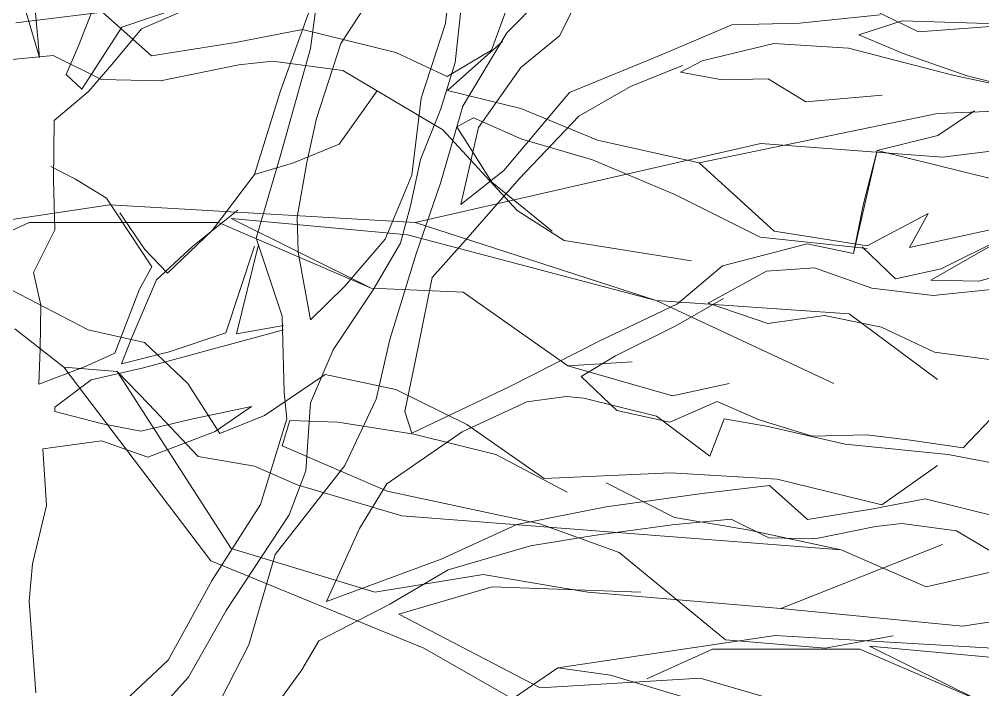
# Model space of a CAD drawing. Header units: millimetres. Extents: x -13512 to 8923, y -6533 to 5096.
# Drawn here: x -462.3 to -216.1, y -5938.6 to -5767.3 of the extents above; entities that cross this region are included whole.
import ezdxf

# ---------------------------------------------------------------- set-up
doc = ezdxf.new("R2010")
doc.units = ezdxf.units.MM
for name, color, linetype, lineweight in [('A-ELEWACJA CIENKA', 11, 'Continuous', 13), ('B-materiały', 9, 'Continuous', 0), ('Layer1', 7, 'Continuous', 0)]:
    doc.layers.add(name, color=color, linetype=linetype, lineweight=lineweight)

# ---------------------------------------------------------------- blocks, each defined once
blk = doc.blocks.new('A$C2EBD462E')
at = {"layer": 'B-materiały'}
for p, q in [((52.02, 666.65), (53.37, 679.53)), ((67.72, 664.25), (82.97, 679.71)), ((17.54, 660.2), (19.89, 678.13)), ((89.13, 679.31), (81.14, 663.47)), ((-51.67, 657.9), (-53.24, 675.74)), ((-36.45, 674.49), (-41.69, 660.95)), ((-2.39, 675.34), (-25.6, 665.26)), ((-55.94, 672.32), (-51.67, 657.9)), ((9.93, 649.38), (18.21, 672.7)), ((56.31, 673.46), (54.5, 656.65)), ((-30.64, 665.69), (-16.24, 670.52)), ((31.25, 670.6), (25.33, 661.51)), ((142.51, 666.68), (163.13, 668.87)), ((168.75, 667.34), (157.67, 663.71)), ((187.76, 666.69), (168.75, 667.34)), ((-40.86, 649.8), (-30.64, 665.69)), ((-25.6, 665.26), (-33.19, 656.13)), ((45.79, 647.5), (52.02, 666.65)), ((106.97, 658.53), (125.21, 666.24)), ((125.21, 666.24), (142.51, 666.68)), ((212.93, 665.65), (187.76, 666.69)), ((56.45, 645.53), (67.72, 664.25)), ((81.14, 663.47), (71.29, 655.4)), ((157.67, 663.71), (168.96, 658.96)), ((-41.69, 660.95), (-44.86, 653.61)), ((9.85, 632.63), (17.54, 660.2)), ((25.33, 661.51), (19.11, 642.36)), ((135.94, 661.49), (117.62, 657.12)), ((154.97, 660.29), (135.94, 661.49)), ((181.7, 653.45), (154.97, 660.29)), ((83.74, 649.01), (106.97, 658.53)), ((168.96, 658.96), (185.31, 653.23)), ((-33.19, 656.13), (-39.17, 649.28)), ((54.5, 656.65), (50.89, 644.83)), ((71.29, 655.4), (60.5, 640.04)), ((112.62, 655.87), (99.35, 650.51)), ((117.62, 657.12), (112.1, 654.19)), ((-44.86, 653.61), (-40.86, 649.8)), ((112.1, 654.19), (122.77, 652.22)), ((122.77, 652.22), (134.49, 652.51)), ((134.49, 652.51), (144.13, 646.61)), ((200.26, 649.38), (181.7, 653.45)), ((185.31, 653.23), (199.36, 649.67)), ((99.35, 650.51), (86.13, 642.92)), ((-39.17, 649.28), (-47.92, 641.8)), ((3.26, 628), (9.93, 649.38)), ((24.86, 635.8), (34.57, 649.45)), ((43.49, 627.89), (45.79, 647.5)), ((66.92, 629.03), (83.74, 649.01)), ((144.13, 646.61), (163.64, 648.3)), ((50.8, 625.83), (56.45, 645.53)), ((50.89, 644.83), (45.62, 631.85)), ((86.13, 642.92), (70.89, 626.9)), ((177.87, 637.96), (187.21, 644.33)), ((-47.92, 641.8), (-48.1, 626.71)), ((19.11, 642.36), (16.59, 631.12)), ((60.5, 640.04), (55.97, 620.38)), ((162.32, 634.21), (177.87, 637.96)), ((13.24, 631.04), (24.86, 635.8)), ((3.67, 611.81), (9.85, 632.63)), ((156.28, 607.81), (162.32, 634.21)), ((158.76, 620.16), (162.32, 634.21)), ((162.32, 634.21), (191.98, 626.88)), ((3.26, 628), (13.24, 631.04)), ((16.59, 631.12), (14.15, 617.1)), ((45.62, 631.85), (43.13, 620.06)), ((-42.52, 626.85), (-48.74, 630.05)), ((-7.55, 613.76), (3.26, 628)), ((36.64, 611.51), (43.49, 627.89)), ((55.97, 620.38), (66.92, 629.03)), ((-48.1, 626.71), (-47.78, 613.87)), ((-34.57, 622.02), (-42.52, 626.85)), ((44.55, 607.8), (50.8, 625.83)), ((70.89, 626.9), (57.85, 612.05)), ((-22.96, 604.43), (-34.57, 622.02)), ((-31.13, 618.2), (-24.75, 608.86)), ((-0.98, 618.95), (-12.48, 609.73)), ((43.13, 620.06), (40.57, 610.5)), ((156.28, 607.81), (158.76, 620.16)), ((14.15, 617.1), (14.38, 608.16)), ((-47.78, 613.87), (-53.25, 602.96)), ((-19.01, 602.86), (-7.55, 613.76)), ((10.31, 591.86), (3.67, 611.81)), ((26.32, 599.52), (36.64, 611.51)), ((40.57, 610.5), (33.61, 598.59)), ((57.85, 612.05), (48.61, 601.76)), ((196.49, 612.78), (176, 601.04)), ((178.72, 603.9), (196.38, 612.72)), ((-24.75, 608.86), (-19.01, 602.86)), ((-12.48, 609.73), (-21.76, 601.11)), ((-4.1, 587.59), (3.26, 609.76)), ((-1.35, 587.29), (4.16, 609.79)), ((14.38, 608.16), (17.6, 590.93)), ((122.84, 604.73), (144.49, 610.3)), ((144.49, 610.3), (156.28, 607.81)), ((158.47, 609.54), (167.05, 601.37)), ((37.84, 585.85), (44.55, 607.8)), ((-26.17, 598.77), (-22.96, 604.43)), ((111.35, 594.95), (122.84, 604.73)), ((134.05, 603.34), (119.17, 595.15)), ((146.31, 604.21), (134.05, 603.34)), ((160.97, 598.99), (146.31, 604.21)), ((167.05, 601.37), (178.72, 603.9)), ((188.3, 600.79), (203.83, 605.09)), ((-53.25, 602.96), (-51.37, 594.63)), ((-21.76, 601.11), (-28.1, 586.43)), ((48.61, 601.76), (45.14, 584.35)), ((176, 601.04), (188.3, 600.79)), ((-32.46, 582.41), (-26.17, 598.77)), ((17.6, 590.93), (26.32, 599.52)), ((33.61, 598.59), (23.38, 583.25)), ((176.66, 597.14), (160.97, 598.99)), ((197.83, 599.35), (176.66, 597.14)), ((123.05, 596.36), (110.93, 589.35)), ((-51.37, 594.63), (-51.51, 583.5)), ((91.48, 585.51), (111.35, 594.95)), ((119.17, 595.15), (134.38, 589.94)), ((10.8, 572.32), (10.31, 591.86)), ((134.38, 589.94), (148.85, 591.98)), ((148.85, 591.98), (163.45, 588.99)), ((10.68, 588.37), (-25.11, 578.68)), ((10.68, 589.46), (-1.35, 587.29)), ((110.93, 589.35), (95.48, 581.7)), ((163.45, 588.99), (177.02, 582.63)), ((-28.1, 586.43), (-30.72, 579.66)), ((-18.51, 582.76), (-4.1, 587.59)), ((34.31, 570.67), (37.84, 585.85)), ((-51.51, 583.5), (-51.87, 574.48)), ((45.14, 584.35), (41.65, 567.51)), ((68.31, 573.76), (91.48, 585.51)), ((-40.2, 578.86), (-32.46, 582.41)), ((-30.72, 579.66), (-18.51, 582.76)), ((23.38, 583.25), (17.57, 569.7)), ((95.48, 581.7), (86.68, 576.46)), ((177.02, 582.63), (201.68, 579.34)), ((-51.87, 574.48), (-40.2, 578.86)), ((-25.11, 578.68), (-38.44, 575.56)), ((86.68, 576.46), (95.83, 567.75)), ((-38.44, 575.56), (-47.76, 568.62)), ((43.46, 561.97), (68.31, 573.76)), ((11.53, 565.64), (10.8, 572.32)), ((82.89, 571.33), (72.87, 569.96)), ((87.37, 570.89), (82.89, 571.33)), ((-47.76, 568.62), (-47.73, 567.5)), ((-12.49, 565.59), (2.51, 568.76)), ((2.51, 568.76), (-6.82, 562.38)), ((17.57, 569.7), (16.33, 552.35)), ((26.35, 553.72), (34.31, 570.67)), ((72.87, 569.96), (56.31, 562.29)), ((105.92, 566.32), (87.37, 570.89)), ((109.32, 564.73), (121.47, 570.06)), ((121.47, 570.06), (132.21, 565.31)), ((-47.73, 567.5), (-35.92, 564.45)), ((41.65, 567.51), (43.46, 561.97)), ((95.83, 567.75), (109.32, 564.73)), ((119.59, 556.05), (105.92, 566.32)), ((184.34, 558.23), (193.05, 567.39)), ((-35.92, 564.45), (-25.82, 562.46)), ((-25.82, 562.46), (-12.49, 565.59)), ((4.82, 543.68), (11.53, 565.64)), ((123.26, 565.64), (119.59, 556.05)), ((134.48, 563.69), (123.26, 565.64)), ((132.21, 565.31), (145.72, 561.18)), ((154.15, 559.15), (134.48, 563.69)), ((-6.82, 562.38), (-23.98, 555.81)), ((56.31, 562.29), (37.09, 548.96)), ((145.72, 561.18), (159.67, 561.52)), ((159.67, 561.52), (170.88, 560.13)), ((-35.81, 559.98), (-50.84, 557.93)), ((-23.98, 555.81), (-35.81, 559.98)), ((180.47, 556.46), (154.15, 559.15)), ((170.88, 560.13), (184.34, 558.23)), ((-50.84, 557.93), (-49.92, 543.43)), ((193.38, 553.99), (180.47, 556.46)), ((8.49, 530.92), (26.35, 553.72)), ((16.33, 552.35), (12.15, 541.07)), ((37.09, 548.96), (30.11, 537.61)), ((93.1, 543.1), (117.59, 546.5)), ((117.59, 546.5), (134.86, 548.61)), ((134.86, 548.61), (144.57, 539.92)), ((161.27, 542.57), (174.61, 545.14)), ((174.61, 545.14), (193.16, 540.58)), ((-49.92, 543.43), (-53.46, 528.57)), ((-7.55, 524.38), (4.82, 543.68)), ((70.31, 538.62), (93.1, 543.1)), ((144.57, 539.92), (161.27, 542.57)), ((12.15, 541.07), (-4, 516.64)), ((125.02, 539.99), (109.97, 538.49)), ((134.64, 535.2), (125.02, 539.99)), ((30.11, 537.61), (21.64, 518.96)), ((50.98, 529.75), (70.31, 538.62)), ((109.97, 538.49), (89.93, 535.76)), ((161.94, 538.12), (146.37, 534.94)), ((168.62, 538.84), (161.94, 538.12)), ((182.63, 536.96), (168.62, 538.84)), ((202.48, 525.17), (182.63, 536.96)), ((89.93, 535.76), (73.8, 533.12)), ((146.37, 534.94), (134.64, 535.2)), ((73.8, 533.12), (52.72, 527)), ((1.8, 507.85), (8.49, 530.92)), ((21.64, 518.96), (50.98, 529.75)), ((-53.46, 528.57), (-54.34, 519.05)), ((52.72, 527), (37.86, 518.25)), ((-18.77, 503.98), (-7.55, 524.38)), ((-54.34, 519.05), (-52.64, 495.63)), ((37.86, 518.25), (19.66, 508.86)), ((-4, 516.64), (-13.63, 499.64)), ((80.72, 502.01), (136.31, 510.28)), ((136.31, 510.28), (196.99, 506.75)), ((-7.25, 490.31), (1.8, 507.85)), ((19.66, 508.86), (15.37, 501.49)), ((195.49, 504.31), (160.38, 507.56)), ((160.38, 507.56), (188.22, 493.74)), ((120.26, 506.75), (103.46, 499.16)), ((157.87, 506.75), (120.26, 506.75)), ((188.22, 493.74), (157.87, 506.75)), ((-33.51, 490.21), (-18.77, 503.98)), ((15.37, 501.49), (8.35, 491.81)), ((68.09, 493.31), (80.72, 502.01)), ((80.72, 502.01), (94.17, 500.11)), ((94.17, 500.11), (116.69, 493.41)), ((-13.63, 499.64), (-22.33, 489.93))]:
    blk.add_line(p, q, dxfattribs=at)

msp = doc.modelspace()

# ---------------------------------------------------------------- linework, layer by layer
at = {"layer": 'Layer1'}
for p, q in [((-259.56, -5757.33), (-232.56, -5770.48)), ((-259.56, -5757.33), (-232.56, -5770.48)), ((-259.56, -5757.33), (-232.56, -5770.48)), ((-259.56, -5757.33), (-232.56, -5770.48)), ((-259.56, -5757.33), (-232.56, -5770.48)), ((-259.56, -5757.33), (-232.56, -5770.48)), ((-259.56, -5757.33), (-232.56, -5770.48)), ((-259.56, -5757.33), (-232.56, -5770.48)), ((-341.68, -5775.18), (-337.64, -5764.31)), ((-341.68, -5775.18), (-337.64, -5764.31)), ((-341.68, -5775.18), (-337.64, -5764.31)), ((-341.68, -5775.18), (-337.64, -5764.31)), ((-341.68, -5775.18), (-337.64, -5764.31)), ((-341.68, -5775.18), (-337.64, -5764.31)), ((-341.68, -5775.18), (-337.64, -5764.31)), ((-341.68, -5775.18), (-337.64, -5764.31)), ((-463.18, -5768.18), (-440.99, -5765.47)), ((-463.18, -5768.18), (-440.99, -5765.47)), ((-463.18, -5768.18), (-440.99, -5765.47)), ((-463.18, -5768.18), (-440.99, -5765.47)), ((-463.18, -5768.18), (-440.99, -5765.47)), ((-463.18, -5768.18), (-440.99, -5765.47)), ((-463.18, -5768.18), (-440.99, -5765.47)), ((-463.18, -5768.18), (-440.99, -5765.47)), ((-440.99, -5765.47), (-428.51, -5776.64)), ((-440.99, -5765.47), (-428.51, -5776.64)), ((-440.99, -5765.47), (-428.51, -5776.64)), ((-440.99, -5765.47), (-428.51, -5776.64)), ((-440.99, -5765.47), (-428.51, -5776.64)), ((-440.99, -5765.47), (-428.51, -5776.64)), ((-440.99, -5765.47), (-428.51, -5776.64)), ((-440.99, -5765.47), (-428.51, -5776.64)), ((-232.56, -5770.48), (-192.92, -5767.69)), ((-232.56, -5770.48), (-192.92, -5767.69)), ((-232.56, -5770.48), (-192.92, -5767.69)), ((-232.56, -5770.48), (-192.92, -5767.69)), ((-232.56, -5770.48), (-192.92, -5767.69)), ((-232.56, -5770.48), (-192.92, -5767.69)), ((-232.56, -5770.48), (-192.92, -5767.69)), ((-232.56, -5770.48), (-192.92, -5767.69)), ((-407.06, -5773.23), (-389.91, -5769.93)), ((-407.06, -5773.23), (-389.91, -5769.93)), ((-407.06, -5773.23), (-389.91, -5769.93)), ((-407.06, -5773.23), (-389.91, -5769.93)), ((-407.06, -5773.23), (-389.91, -5769.93)), ((-407.06, -5773.23), (-389.91, -5769.93)), ((-407.06, -5773.23), (-389.91, -5769.93)), ((-407.06, -5773.23), (-389.91, -5769.93)), ((-389.91, -5769.93), (-366.07, -5775.8)), ((-389.91, -5769.93), (-366.07, -5775.8)), ((-389.91, -5769.93), (-366.07, -5775.8)), ((-389.91, -5769.93), (-366.07, -5775.8)), ((-389.91, -5769.93), (-366.07, -5775.8)), ((-389.91, -5769.93), (-366.07, -5775.8)), ((-389.91, -5769.93), (-366.07, -5775.8)), ((-389.91, -5769.93), (-366.07, -5775.8)), ((-428.51, -5776.64), (-407.06, -5773.23)), ((-428.51, -5776.64), (-407.06, -5773.23)), ((-428.51, -5776.64), (-407.06, -5773.23)), ((-428.51, -5776.64), (-407.06, -5773.23)), ((-428.51, -5776.64), (-407.06, -5773.23)), ((-428.51, -5776.64), (-407.06, -5773.23)), ((-428.51, -5776.64), (-407.06, -5773.23)), ((-428.51, -5776.64), (-407.06, -5773.23)), ((-338.86, -5772.96), (-352.9, -5785.52)), ((-338.86, -5772.96), (-352.9, -5785.52)), ((-338.86, -5772.96), (-352.9, -5785.52)), ((-338.86, -5772.96), (-352.9, -5785.52)), ((-338.86, -5772.96), (-352.9, -5785.52)), ((-338.86, -5772.96), (-352.9, -5785.52)), ((-338.86, -5772.96), (-352.9, -5785.52)), ((-338.86, -5772.96), (-352.9, -5785.52)), ((-453.64, -5776.55), (-472.98, -5778.47)), ((-453.64, -5776.55), (-472.98, -5778.47)), ((-453.64, -5776.55), (-472.98, -5778.47)), ((-453.64, -5776.55), (-472.98, -5778.47)), ((-453.64, -5776.55), (-472.98, -5778.47)), ((-453.64, -5776.55), (-472.98, -5778.47)), ((-453.64, -5776.55), (-472.98, -5778.47)), ((-453.64, -5776.55), (-472.98, -5778.47)), ((-441.28, -5782.7), (-453.64, -5776.55)), ((-441.28, -5782.7), (-453.64, -5776.55)), ((-441.28, -5782.7), (-453.64, -5776.55)), ((-441.28, -5782.7), (-453.64, -5776.55)), ((-441.28, -5782.7), (-453.64, -5776.55)), ((-441.28, -5782.7), (-453.64, -5776.55)), ((-441.28, -5782.7), (-453.64, -5776.55)), ((-441.28, -5782.7), (-453.64, -5776.55)), ((-366.07, -5775.8), (-352.99, -5781.93)), ((-366.07, -5775.8), (-352.99, -5781.93)), ((-366.07, -5775.8), (-352.99, -5781.93)), ((-366.07, -5775.8), (-352.99, -5781.93)), ((-366.07, -5775.8), (-352.99, -5781.93)), ((-366.07, -5775.8), (-352.99, -5781.93)), ((-366.07, -5775.8), (-352.99, -5781.93)), ((-366.07, -5775.8), (-352.99, -5781.93)), ((-352.99, -5781.93), (-341.68, -5775.18)), ((-352.99, -5781.93), (-341.68, -5775.18)), ((-352.99, -5781.93), (-341.68, -5775.18)), ((-352.99, -5781.93), (-341.68, -5775.18)), ((-352.99, -5781.93), (-341.68, -5775.18)), ((-352.99, -5781.93), (-341.68, -5775.18)), ((-352.99, -5781.93), (-341.68, -5775.18)), ((-352.99, -5781.93), (-341.68, -5775.18)), ((-406.2, -5778.95), (-426.2, -5783.04)), ((-406.2, -5778.95), (-426.2, -5783.04)), ((-406.2, -5778.95), (-426.2, -5783.04)), ((-406.2, -5778.95), (-426.2, -5783.04)), ((-406.2, -5778.95), (-426.2, -5783.04)), ((-406.2, -5778.95), (-426.2, -5783.04)), ((-406.2, -5778.95), (-426.2, -5783.04)), ((-406.2, -5778.95), (-426.2, -5783.04)), ((-397.6, -5778.02), (-406.2, -5778.95)), ((-397.6, -5778.02), (-406.2, -5778.95)), ((-397.6, -5778.02), (-406.2, -5778.95)), ((-397.6, -5778.02), (-406.2, -5778.95)), ((-397.6, -5778.02), (-406.2, -5778.95)), ((-397.6, -5778.02), (-406.2, -5778.95)), ((-397.6, -5778.02), (-406.2, -5778.95)), ((-397.6, -5778.02), (-406.2, -5778.95)), ((-379.6, -5780.44), (-397.6, -5778.02)), ((-379.6, -5780.44), (-397.6, -5778.02)), ((-379.6, -5780.44), (-397.6, -5778.02)), ((-379.6, -5780.44), (-397.6, -5778.02)), ((-379.6, -5780.44), (-397.6, -5778.02)), ((-379.6, -5780.44), (-397.6, -5778.02)), ((-379.6, -5780.44), (-397.6, -5778.02)), ((-379.6, -5780.44), (-397.6, -5778.02)), ((-354.09, -5795.6), (-379.6, -5780.44)), ((-354.09, -5795.6), (-379.6, -5780.44)), ((-354.09, -5795.6), (-379.6, -5780.44)), ((-354.09, -5795.6), (-379.6, -5780.44)), ((-354.09, -5795.6), (-379.6, -5780.44)), ((-354.09, -5795.6), (-379.6, -5780.44)), ((-354.09, -5795.6), (-379.6, -5780.44)), ((-354.09, -5795.6), (-379.6, -5780.44)), ((-426.2, -5783.04), (-441.28, -5782.7)), ((-426.2, -5783.04), (-441.28, -5782.7)), ((-426.2, -5783.04), (-441.28, -5782.7)), ((-426.2, -5783.04), (-441.28, -5782.7)), ((-426.2, -5783.04), (-441.28, -5782.7)), ((-426.2, -5783.04), (-441.28, -5782.7)), ((-426.2, -5783.04), (-441.28, -5782.7)), ((-426.2, -5783.04), (-441.28, -5782.7)), ((-352.9, -5785.52), (-334.12, -5790.07)), ((-352.9, -5785.52), (-334.12, -5790.07)), ((-352.9, -5785.52), (-334.12, -5790.07)), ((-352.9, -5785.52), (-334.12, -5790.07)), ((-352.9, -5785.52), (-334.12, -5790.07)), ((-352.9, -5785.52), (-334.12, -5790.07)), ((-352.9, -5785.52), (-334.12, -5790.07)), ((-352.9, -5785.52), (-334.12, -5790.07)), ((-334.12, -5790.07), (-314.54, -5798.2)), ((-334.12, -5790.07), (-314.54, -5798.2)), ((-334.12, -5790.07), (-314.54, -5798.2)), ((-334.12, -5790.07), (-314.54, -5798.2)), ((-334.12, -5790.07), (-314.54, -5798.2)), ((-334.12, -5790.07), (-314.54, -5798.2)), ((-334.12, -5790.07), (-314.54, -5798.2)), ((-334.12, -5790.07), (-314.54, -5798.2)), ((-288.55, -5804.01), (-227.73, -5791.39)), ((-288.55, -5804.01), (-227.73, -5791.39)), ((-288.55, -5804.01), (-227.73, -5791.39)), ((-288.55, -5804.01), (-227.73, -5791.39)), ((-288.55, -5804.01), (-227.73, -5791.39)), ((-288.55, -5804.01), (-227.73, -5791.39)), ((-288.55, -5804.01), (-227.73, -5791.39)), ((-288.55, -5804.01), (-227.73, -5791.39)), ((-227.73, -5791.39), (-201.95, -5790.34)), ((-227.73, -5791.39), (-201.95, -5790.34)), ((-227.73, -5791.39), (-201.95, -5790.34)), ((-227.73, -5791.39), (-201.95, -5790.34)), ((-227.73, -5791.39), (-201.95, -5790.34)), ((-227.73, -5791.39), (-201.95, -5790.34)), ((-227.73, -5791.39), (-201.95, -5790.34)), ((-227.73, -5791.39), (-201.95, -5790.34)), ((-346.27, -5792.53), (-350.52, -5794.79)), ((-346.27, -5792.53), (-350.52, -5794.79)), ((-346.27, -5792.53), (-350.52, -5794.79)), ((-346.27, -5792.53), (-350.52, -5794.79)), ((-346.27, -5792.53), (-350.52, -5794.79)), ((-346.27, -5792.53), (-350.52, -5794.79)), ((-346.27, -5792.53), (-350.52, -5794.79)), ((-346.27, -5792.53), (-350.52, -5794.79)), ((-333.93, -5797.96), (-346.27, -5792.53)), ((-333.93, -5797.96), (-346.27, -5792.53)), ((-333.93, -5797.96), (-346.27, -5792.53)), ((-333.93, -5797.96), (-346.27, -5792.53)), ((-333.93, -5797.96), (-346.27, -5792.53)), ((-333.93, -5797.96), (-346.27, -5792.53)), ((-333.93, -5797.96), (-346.27, -5792.53)), ((-333.93, -5797.96), (-346.27, -5792.53)), ((-335.04, -5816.13), (-354.09, -5795.6)), ((-335.04, -5816.13), (-354.09, -5795.6)), ((-335.04, -5816.13), (-354.09, -5795.6)), ((-335.04, -5816.13), (-354.09, -5795.6)), ((-335.04, -5816.13), (-354.09, -5795.6)), ((-335.04, -5816.13), (-354.09, -5795.6)), ((-335.04, -5816.13), (-354.09, -5795.6)), ((-335.04, -5816.13), (-354.09, -5795.6)), ((-350.52, -5794.79), (-341.55, -5808.92)), ((-350.52, -5794.79), (-341.55, -5808.92)), ((-350.52, -5794.79), (-341.55, -5808.92)), ((-350.52, -5794.79), (-341.55, -5808.92)), ((-350.52, -5794.79), (-341.55, -5808.92)), ((-350.52, -5794.79), (-341.55, -5808.92)), ((-350.52, -5794.79), (-341.55, -5808.92)), ((-350.52, -5794.79), (-341.55, -5808.92)), ((-361.14, -5819.26), (-272.84, -5799.05)), ((-361.14, -5819.26), (-272.84, -5799.05)), ((-361.14, -5819.26), (-272.84, -5799.05)), ((-361.14, -5819.26), (-272.84, -5799.05)), ((-361.14, -5819.26), (-272.84, -5799.05)), ((-361.14, -5819.26), (-272.84, -5799.05)), ((-361.14, -5819.26), (-272.84, -5799.05)), ((-361.14, -5819.26), (-272.84, -5799.05)), ((-315.85, -5803.25), (-333.93, -5797.96)), ((-315.85, -5803.25), (-333.93, -5797.96)), ((-315.85, -5803.25), (-333.93, -5797.96)), ((-315.85, -5803.25), (-333.93, -5797.96)), ((-315.85, -5803.25), (-333.93, -5797.96)), ((-315.85, -5803.25), (-333.93, -5797.96)), ((-315.85, -5803.25), (-333.93, -5797.96)), ((-315.85, -5803.25), (-333.93, -5797.96)), ((-314.54, -5798.2), (-288.55, -5804.01)), ((-314.54, -5798.2), (-288.55, -5804.01)), ((-314.54, -5798.2), (-288.55, -5804.01)), ((-314.54, -5798.2), (-288.55, -5804.01)), ((-314.54, -5798.2), (-288.55, -5804.01)), ((-314.54, -5798.2), (-288.55, -5804.01)), ((-314.54, -5798.2), (-288.55, -5804.01)), ((-314.54, -5798.2), (-288.55, -5804.01)), ((-272.84, -5799.05), (-226.44, -5802.54)), ((-272.84, -5799.05), (-226.44, -5802.54)), ((-272.84, -5799.05), (-226.44, -5802.54)), ((-272.84, -5799.05), (-226.44, -5802.54)), ((-272.84, -5799.05), (-226.44, -5802.54)), ((-272.84, -5799.05), (-226.44, -5802.54)), ((-272.84, -5799.05), (-226.44, -5802.54)), ((-272.84, -5799.05), (-226.44, -5802.54)), ((-226.44, -5802.54), (-182.29, -5796.96)), ((-226.44, -5802.54), (-182.29, -5796.96)), ((-226.44, -5802.54), (-182.29, -5796.96)), ((-226.44, -5802.54), (-182.29, -5796.96)), ((-226.44, -5802.54), (-182.29, -5796.96)), ((-226.44, -5802.54), (-182.29, -5796.96)), ((-226.44, -5802.54), (-182.29, -5796.96)), ((-226.44, -5802.54), (-182.29, -5796.96)), ((-294.81, -5812.06), (-315.85, -5803.25)), ((-294.81, -5812.06), (-315.85, -5803.25)), ((-294.81, -5812.06), (-315.85, -5803.25)), ((-294.81, -5812.06), (-315.85, -5803.25)), ((-294.81, -5812.06), (-315.85, -5803.25)), ((-294.81, -5812.06), (-315.85, -5803.25)), ((-294.81, -5812.06), (-315.85, -5803.25)), ((-294.81, -5812.06), (-315.85, -5803.25)), ((-288.55, -5804.01), (-269.44, -5821.48)), ((-288.55, -5804.01), (-269.44, -5821.48)), ((-288.55, -5804.01), (-269.44, -5821.48)), ((-288.55, -5804.01), (-269.44, -5821.48)), ((-288.55, -5804.01), (-269.44, -5821.48)), ((-288.55, -5804.01), (-269.44, -5821.48)), ((-288.55, -5804.01), (-269.44, -5821.48)), ((-288.55, -5804.01), (-269.44, -5821.48)), ((-341.55, -5808.92), (-326.16, -5821.46)), ((-341.55, -5808.92), (-326.16, -5821.46)), ((-341.55, -5808.92), (-326.16, -5821.46)), ((-341.55, -5808.92), (-326.16, -5821.46)), ((-341.55, -5808.92), (-326.16, -5821.46)), ((-341.55, -5808.92), (-326.16, -5821.46)), ((-341.55, -5808.92), (-326.16, -5821.46)), ((-341.55, -5808.92), (-326.16, -5821.46)), ((-272.99, -5823), (-294.81, -5812.06)), ((-272.99, -5823), (-294.81, -5812.06)), ((-272.99, -5823), (-294.81, -5812.06)), ((-272.99, -5823), (-294.81, -5812.06)), ((-272.99, -5823), (-294.81, -5812.06)), ((-272.99, -5823), (-294.81, -5812.06)), ((-272.99, -5823), (-294.81, -5812.06)), ((-272.99, -5823), (-294.81, -5812.06)), ((-510.57, -5825.36), (-439.13, -5814.73)), ((-510.57, -5825.36), (-439.13, -5814.73)), ((-510.57, -5825.36), (-439.13, -5814.73)), ((-510.57, -5825.36), (-439.13, -5814.73)), ((-510.57, -5825.36), (-439.13, -5814.73)), ((-510.57, -5825.36), (-439.13, -5814.73)), ((-510.57, -5825.36), (-439.13, -5814.73)), ((-510.57, -5825.36), (-439.13, -5814.73)), ((-439.13, -5814.73), (-361.14, -5819.26)), ((-439.13, -5814.73), (-361.14, -5819.26)), ((-439.13, -5814.73), (-361.14, -5819.26)), ((-439.13, -5814.73), (-361.14, -5819.26)), ((-439.13, -5814.73), (-361.14, -5819.26)), ((-439.13, -5814.73), (-361.14, -5819.26)), ((-439.13, -5814.73), (-361.14, -5819.26)), ((-439.13, -5814.73), (-361.14, -5819.26)), ((-323.11, -5823.8), (-335.04, -5816.13)), ((-323.11, -5823.8), (-335.04, -5816.13)), ((-323.11, -5823.8), (-335.04, -5816.13)), ((-323.11, -5823.8), (-335.04, -5816.13)), ((-323.11, -5823.8), (-335.04, -5816.13)), ((-323.11, -5823.8), (-335.04, -5816.13)), ((-323.11, -5823.8), (-335.04, -5816.13)), ((-323.11, -5823.8), (-335.04, -5816.13)), ((-408.19, -5818.22), (-372.42, -5835.99)), ((-363.08, -5822.4), (-408.19, -5818.22)), ((-408.19, -5818.22), (-372.42, -5835.99)), ((-363.08, -5822.4), (-408.19, -5818.22)), ((-408.19, -5818.22), (-372.42, -5835.99)), ((-363.08, -5822.4), (-408.19, -5818.22)), ((-408.19, -5818.22), (-372.42, -5835.99)), ((-363.08, -5822.4), (-408.19, -5818.22)), ((-408.19, -5818.22), (-372.42, -5835.99)), ((-363.08, -5822.4), (-408.19, -5818.22)), ((-408.19, -5818.22), (-372.42, -5835.99)), ((-363.08, -5822.4), (-408.19, -5818.22)), ((-408.19, -5818.22), (-372.42, -5835.99)), ((-363.08, -5822.4), (-408.19, -5818.22)), ((-408.19, -5818.22), (-372.42, -5835.99)), ((-363.08, -5822.4), (-408.19, -5818.22)), ((-245.66, -5825.19), (-230.07, -5816.9)), ((-245.66, -5825.19), (-230.07, -5816.9)), ((-245.66, -5825.19), (-230.07, -5816.9)), ((-245.66, -5825.19), (-230.07, -5816.9)), ((-245.66, -5825.19), (-230.07, -5816.9)), ((-245.66, -5825.19), (-230.07, -5816.9)), ((-245.66, -5825.19), (-230.07, -5816.9)), ((-245.66, -5825.19), (-230.07, -5816.9)), ((-230.07, -5816.9), (-234.88, -5825.64)), ((-230.07, -5816.9), (-234.88, -5825.64)), ((-230.07, -5816.9), (-234.88, -5825.64)), ((-230.07, -5816.9), (-234.88, -5825.64)), ((-230.07, -5816.9), (-234.88, -5825.64)), ((-230.07, -5816.9), (-234.88, -5825.64)), ((-230.07, -5816.9), (-234.88, -5825.64)), ((-230.07, -5816.9), (-234.88, -5825.64)), ((-459.75, -5819.26), (-481.35, -5829.02)), ((-459.75, -5819.26), (-481.35, -5829.02)), ((-459.75, -5819.26), (-481.35, -5829.02)), ((-459.75, -5819.26), (-481.35, -5829.02)), ((-459.75, -5819.26), (-481.35, -5829.02)), ((-459.75, -5819.26), (-481.35, -5829.02)), ((-459.75, -5819.26), (-481.35, -5829.02)), ((-459.75, -5819.26), (-481.35, -5829.02)), ((-411.42, -5819.26), (-459.75, -5819.26)), ((-411.42, -5819.26), (-459.75, -5819.26)), ((-411.42, -5819.26), (-459.75, -5819.26)), ((-411.42, -5819.26), (-459.75, -5819.26)), ((-411.42, -5819.26), (-459.75, -5819.26)), ((-411.42, -5819.26), (-459.75, -5819.26)), ((-411.42, -5819.26), (-459.75, -5819.26)), ((-411.42, -5819.26), (-459.75, -5819.26)), ((-372.42, -5835.99), (-411.42, -5819.26)), ((-372.42, -5835.99), (-411.42, -5819.26)), ((-372.42, -5835.99), (-411.42, -5819.26)), ((-372.42, -5835.99), (-411.42, -5819.26)), ((-372.42, -5835.99), (-411.42, -5819.26)), ((-372.42, -5835.99), (-411.42, -5819.26)), ((-372.42, -5835.99), (-411.42, -5819.26)), ((-372.42, -5835.99), (-411.42, -5819.26)), ((-361.14, -5819.26), (-299.59, -5839.13)), ((-361.14, -5819.26), (-299.59, -5839.13)), ((-361.14, -5819.26), (-299.59, -5839.13)), ((-361.14, -5819.26), (-299.59, -5839.13)), ((-361.14, -5819.26), (-299.59, -5839.13)), ((-361.14, -5819.26), (-299.59, -5839.13)), ((-361.14, -5819.26), (-299.59, -5839.13)), ((-361.14, -5819.26), (-299.59, -5839.13)), ((-234.88, -5825.64), (-212.74, -5820.77)), ((-234.88, -5825.64), (-212.74, -5820.77)), ((-234.88, -5825.64), (-212.74, -5820.77)), ((-234.88, -5825.64), (-212.74, -5820.77)), ((-234.88, -5825.64), (-212.74, -5820.77)), ((-234.88, -5825.64), (-212.74, -5820.77)), ((-234.88, -5825.64), (-212.74, -5820.77)), ((-234.88, -5825.64), (-212.74, -5820.77)), ((-299.59, -5839.13), (-363.08, -5822.4)), ((-299.59, -5839.13), (-363.08, -5822.4)), ((-299.59, -5839.13), (-363.08, -5822.4)), ((-299.59, -5839.13), (-363.08, -5822.4)), ((-299.59, -5839.13), (-363.08, -5822.4)), ((-299.59, -5839.13), (-363.08, -5822.4)), ((-299.59, -5839.13), (-363.08, -5822.4)), ((-299.59, -5839.13), (-363.08, -5822.4)), ((-290.56, -5829.02), (-323.11, -5823.8)), ((-290.56, -5829.02), (-323.11, -5823.8)), ((-290.56, -5829.02), (-323.11, -5823.8)), ((-290.56, -5829.02), (-323.11, -5823.8)), ((-290.56, -5829.02), (-323.11, -5823.8)), ((-290.56, -5829.02), (-323.11, -5823.8)), ((-290.56, -5829.02), (-323.11, -5823.8)), ((-290.56, -5829.02), (-323.11, -5823.8)), ((-245.64, -5825.91), (-272.99, -5823)), ((-245.64, -5825.91), (-272.99, -5823)), ((-245.64, -5825.91), (-272.99, -5823)), ((-245.64, -5825.91), (-272.99, -5823)), ((-245.64, -5825.91), (-272.99, -5823)), ((-245.64, -5825.91), (-272.99, -5823)), ((-245.64, -5825.91), (-272.99, -5823)), ((-245.64, -5825.91), (-272.99, -5823)), ((-269.44, -5821.48), (-245.66, -5825.19)), ((-269.44, -5821.48), (-245.66, -5825.19)), ((-269.44, -5821.48), (-245.66, -5825.19)), ((-269.44, -5821.48), (-245.66, -5825.19)), ((-269.44, -5821.48), (-245.66, -5825.19)), ((-269.44, -5821.48), (-245.66, -5825.19)), ((-269.44, -5821.48), (-245.66, -5825.19)), ((-269.44, -5821.48), (-245.66, -5825.19)), ((-372.42, -5835.99), (-348.9, -5837.04)), ((-372.42, -5835.99), (-348.9, -5837.04)), ((-372.42, -5835.99), (-348.9, -5837.04)), ((-372.42, -5835.99), (-348.9, -5837.04)), ((-372.42, -5835.99), (-348.9, -5837.04)), ((-372.42, -5835.99), (-348.9, -5837.04)), ((-372.42, -5835.99), (-348.9, -5837.04)), ((-372.42, -5835.99), (-348.9, -5837.04)), ((-464.35, -5836.41), (-444.7, -5846.69)), ((-464.35, -5836.41), (-444.7, -5846.69)), ((-464.35, -5836.41), (-444.7, -5846.69)), ((-464.35, -5836.41), (-444.7, -5846.69)), ((-464.35, -5836.41), (-444.7, -5846.69)), ((-464.35, -5836.41), (-444.7, -5846.69)), ((-464.35, -5836.41), (-444.7, -5846.69)), ((-464.35, -5836.41), (-444.7, -5846.69)), ((-348.9, -5837.04), (-322.15, -5855.86)), ((-348.9, -5837.04), (-322.15, -5855.86)), ((-348.9, -5837.04), (-322.15, -5855.86)), ((-348.9, -5837.04), (-322.15, -5855.86)), ((-348.9, -5837.04), (-322.15, -5855.86)), ((-348.9, -5837.04), (-322.15, -5855.86)), ((-348.9, -5837.04), (-322.15, -5855.86)), ((-348.9, -5837.04), (-322.15, -5855.86)), ((-254.15, -5860.39), (-299.59, -5839.13)), ((-299.59, -5839.13), (-250.29, -5842.61)), ((-254.15, -5860.39), (-299.59, -5839.13)), ((-299.59, -5839.13), (-250.29, -5842.61)), ((-254.15, -5860.39), (-299.59, -5839.13)), ((-299.59, -5839.13), (-250.29, -5842.61)), ((-254.15, -5860.39), (-299.59, -5839.13)), ((-299.59, -5839.13), (-250.29, -5842.61)), ((-254.15, -5860.39), (-299.59, -5839.13)), ((-299.59, -5839.13), (-250.29, -5842.61)), ((-254.15, -5860.39), (-299.59, -5839.13)), ((-299.59, -5839.13), (-250.29, -5842.61)), ((-254.15, -5860.39), (-299.59, -5839.13)), ((-299.59, -5839.13), (-250.29, -5842.61)), ((-254.15, -5860.39), (-299.59, -5839.13)), ((-299.59, -5839.13), (-250.29, -5842.61)), ((-250.29, -5842.61), (-227.73, -5859.34)), ((-250.29, -5842.61), (-227.73, -5859.34)), ((-250.29, -5842.61), (-227.73, -5859.34)), ((-250.29, -5842.61), (-227.73, -5859.34)), ((-250.29, -5842.61), (-227.73, -5859.34)), ((-250.29, -5842.61), (-227.73, -5859.34)), ((-250.29, -5842.61), (-227.73, -5859.34)), ((-250.29, -5842.61), (-227.73, -5859.34)), ((-450.93, -5856.18), (-463.38, -5846.44)), ((-450.93, -5856.18), (-463.38, -5846.44)), ((-450.93, -5856.18), (-463.38, -5846.44)), ((-450.93, -5856.18), (-463.38, -5846.44)), ((-450.93, -5856.18), (-463.38, -5846.44)), ((-450.93, -5856.18), (-463.38, -5846.44)), ((-450.93, -5856.18), (-463.38, -5846.44)), ((-450.93, -5856.18), (-463.38, -5846.44)), ((-444.7, -5846.69), (-430.26, -5849.91)), ((-444.7, -5846.69), (-430.26, -5849.91)), ((-444.7, -5846.69), (-430.26, -5849.91)), ((-444.7, -5846.69), (-430.26, -5849.91)), ((-444.7, -5846.69), (-430.26, -5849.91)), ((-444.7, -5846.69), (-430.26, -5849.91)), ((-444.7, -5846.69), (-430.26, -5849.91)), ((-444.7, -5846.69), (-430.26, -5849.91)), ((-430.26, -5849.91), (-419.23, -5860.41)), ((-430.26, -5849.91), (-419.23, -5860.41)), ((-430.26, -5849.91), (-419.23, -5860.41)), ((-430.26, -5849.91), (-419.23, -5860.41)), ((-430.26, -5849.91), (-419.23, -5860.41)), ((-430.26, -5849.91), (-419.23, -5860.41)), ((-430.26, -5849.91), (-419.23, -5860.41)), ((-430.26, -5849.91), (-419.23, -5860.41)), ((-322.15, -5855.86), (-305.72, -5854.81)), ((-305.72, -5854.81), (-322.15, -5855.86)), ((-322.15, -5855.86), (-305.72, -5854.81)), ((-305.72, -5854.81), (-322.15, -5855.86)), ((-322.15, -5855.86), (-305.72, -5854.81)), ((-305.72, -5854.81), (-322.15, -5855.86)), ((-322.15, -5855.86), (-305.72, -5854.81)), ((-305.72, -5854.81), (-322.15, -5855.86)), ((-322.15, -5855.86), (-305.72, -5854.81)), ((-305.72, -5854.81), (-322.15, -5855.86)), ((-322.15, -5855.86), (-305.72, -5854.81)), ((-305.72, -5854.81), (-322.15, -5855.86)), ((-322.15, -5855.86), (-305.72, -5854.81)), ((-305.72, -5854.81), (-322.15, -5855.86)), ((-322.15, -5855.86), (-305.72, -5854.81)), ((-305.72, -5854.81), (-322.15, -5855.86)), ((-413.35, -5905.69), (-450.93, -5856.18)), ((-437.26, -5857.27), (-450.93, -5856.18)), ((-413.35, -5905.69), (-450.93, -5856.18)), ((-437.26, -5857.27), (-450.93, -5856.18)), ((-413.35, -5905.69), (-450.93, -5856.18)), ((-437.26, -5857.27), (-450.93, -5856.18)), ((-413.35, -5905.69), (-450.93, -5856.18)), ((-437.26, -5857.27), (-450.93, -5856.18)), ((-413.35, -5905.69), (-450.93, -5856.18)), ((-437.26, -5857.27), (-450.93, -5856.18)), ((-413.35, -5905.69), (-450.93, -5856.18)), ((-437.26, -5857.27), (-450.93, -5856.18)), ((-413.35, -5905.69), (-450.93, -5856.18)), ((-437.26, -5857.27), (-450.93, -5856.18)), ((-413.35, -5905.69), (-450.93, -5856.18)), ((-437.26, -5857.27), (-450.93, -5856.18)), ((-437.26, -5857.27), (-408.19, -5902.55)), ((-429.15, -5865.68), (-437.26, -5857.27)), ((-437.26, -5857.27), (-408.19, -5902.55)), ((-429.15, -5865.68), (-437.26, -5857.27)), ((-437.26, -5857.27), (-408.19, -5902.55)), ((-429.15, -5865.68), (-437.26, -5857.27)), ((-437.26, -5857.27), (-408.19, -5902.55)), ((-429.15, -5865.68), (-437.26, -5857.27)), ((-437.26, -5857.27), (-408.19, -5902.55)), ((-429.15, -5865.68), (-437.26, -5857.27)), ((-437.26, -5857.27), (-408.19, -5902.55)), ((-429.15, -5865.68), (-437.26, -5857.27)), ((-437.26, -5857.27), (-408.19, -5902.55)), ((-429.15, -5865.68), (-437.26, -5857.27)), ((-437.26, -5857.27), (-408.19, -5902.55)), ((-429.15, -5865.68), (-437.26, -5857.27)), ((-399.65, -5868.53), (-384.11, -5858.09)), ((-399.65, -5868.53), (-384.11, -5858.09)), ((-399.65, -5868.53), (-384.11, -5858.09)), ((-399.65, -5868.53), (-384.11, -5858.09)), ((-399.65, -5868.53), (-384.11, -5858.09)), ((-399.65, -5868.53), (-384.11, -5858.09)), ((-399.65, -5868.53), (-384.11, -5858.09)), ((-399.65, -5868.53), (-384.11, -5858.09)), ((-384.11, -5858.09), (-366.07, -5861.95)), ((-384.11, -5858.09), (-366.07, -5861.95)), ((-384.11, -5858.09), (-366.07, -5861.95)), ((-384.11, -5858.09), (-366.07, -5861.95)), ((-384.11, -5858.09), (-366.07, -5861.95)), ((-384.11, -5858.09), (-366.07, -5861.95)), ((-384.11, -5858.09), (-366.07, -5861.95)), ((-384.11, -5858.09), (-366.07, -5861.95)), ((-322.15, -5855.86), (-295.4, -5863.52)), ((-322.15, -5855.86), (-322.15, -5855.86)), ((-322.15, -5855.86), (-295.4, -5863.52)), ((-322.15, -5855.86), (-322.15, -5855.86)), ((-322.15, -5855.86), (-295.4, -5863.52)), ((-322.15, -5855.86), (-322.15, -5855.86)), ((-322.15, -5855.86), (-295.4, -5863.52)), ((-322.15, -5855.86), (-322.15, -5855.86)), ((-322.15, -5855.86), (-295.4, -5863.52)), ((-322.15, -5855.86), (-322.15, -5855.86)), ((-322.15, -5855.86), (-295.4, -5863.52)), ((-322.15, -5855.86), (-322.15, -5855.86)), ((-322.15, -5855.86), (-295.4, -5863.52)), ((-322.15, -5855.86), (-322.15, -5855.86)), ((-322.15, -5855.86), (-295.4, -5863.52)), ((-322.15, -5855.86), (-322.15, -5855.86)), ((-419.23, -5860.41), (-411.02, -5873.12)), ((-419.23, -5860.41), (-411.02, -5873.12)), ((-419.23, -5860.41), (-411.02, -5873.12)), ((-419.23, -5860.41), (-411.02, -5873.12)), ((-419.23, -5860.41), (-411.02, -5873.12)), ((-419.23, -5860.41), (-411.02, -5873.12)), ((-419.23, -5860.41), (-411.02, -5873.12)), ((-419.23, -5860.41), (-411.02, -5873.12)), ((-295.4, -5863.52), (-280.9, -5860.39)), ((-295.4, -5863.52), (-280.9, -5860.39)), ((-295.4, -5863.52), (-280.9, -5860.39)), ((-295.4, -5863.52), (-280.9, -5860.39)), ((-295.4, -5863.52), (-280.9, -5860.39)), ((-295.4, -5863.52), (-280.9, -5860.39)), ((-295.4, -5863.52), (-280.9, -5860.39)), ((-295.4, -5863.52), (-280.9, -5860.39)), ((-366.07, -5861.95), (-347.9, -5870.82)), ((-366.07, -5861.95), (-347.9, -5870.82)), ((-366.07, -5861.95), (-347.9, -5870.82)), ((-366.07, -5861.95), (-347.9, -5870.82)), ((-366.07, -5861.95), (-347.9, -5870.82)), ((-366.07, -5861.95), (-347.9, -5870.82)), ((-366.07, -5861.95), (-347.9, -5870.82)), ((-366.07, -5861.95), (-347.9, -5870.82)), ((-416.61, -5879.01), (-429.15, -5865.68)), ((-416.61, -5879.01), (-429.15, -5865.68)), ((-416.61, -5879.01), (-429.15, -5865.68)), ((-416.61, -5879.01), (-429.15, -5865.68)), ((-416.61, -5879.01), (-429.15, -5865.68)), ((-416.61, -5879.01), (-429.15, -5865.68)), ((-416.61, -5879.01), (-429.15, -5865.68)), ((-416.61, -5879.01), (-429.15, -5865.68)), ((-411.02, -5873.12), (-399.65, -5868.53)), ((-411.02, -5873.12), (-399.65, -5868.53)), ((-411.02, -5873.12), (-399.65, -5868.53)), ((-411.02, -5873.12), (-399.65, -5868.53)), ((-411.02, -5873.12), (-399.65, -5868.53)), ((-411.02, -5873.12), (-399.65, -5868.53)), ((-411.02, -5873.12), (-399.65, -5868.53)), ((-411.02, -5873.12), (-399.65, -5868.53)), ((-393.15, -5869.8), (-395.14, -5876.32)), ((-393.15, -5869.8), (-395.14, -5876.32)), ((-393.15, -5869.8), (-395.14, -5876.32)), ((-393.15, -5869.8), (-395.14, -5876.32)), ((-393.15, -5869.8), (-395.14, -5876.32)), ((-393.15, -5869.8), (-395.14, -5876.32)), ((-393.15, -5869.8), (-395.14, -5876.32)), ((-393.15, -5869.8), (-395.14, -5876.32)), ((-380.94, -5870.22), (-393.15, -5869.8)), ((-380.94, -5870.22), (-393.15, -5869.8)), ((-380.94, -5870.22), (-393.15, -5869.8)), ((-380.94, -5870.22), (-393.15, -5869.8)), ((-380.94, -5870.22), (-393.15, -5869.8)), ((-380.94, -5870.22), (-393.15, -5869.8)), ((-380.94, -5870.22), (-393.15, -5869.8)), ((-380.94, -5870.22), (-393.15, -5869.8)), ((-361.47, -5873.32), (-380.94, -5870.22)), ((-361.47, -5873.32), (-380.94, -5870.22)), ((-361.47, -5873.32), (-380.94, -5870.22)), ((-361.47, -5873.32), (-380.94, -5870.22)), ((-361.47, -5873.32), (-380.94, -5870.22)), ((-361.47, -5873.32), (-380.94, -5870.22)), ((-361.47, -5873.32), (-380.94, -5870.22)), ((-361.47, -5873.32), (-380.94, -5870.22)), ((-347.9, -5870.82), (-328.17, -5884.69)), ((-347.9, -5870.82), (-328.17, -5884.69)), ((-347.9, -5870.82), (-328.17, -5884.69)), ((-347.9, -5870.82), (-328.17, -5884.69)), ((-347.9, -5870.82), (-328.17, -5884.69)), ((-347.9, -5870.82), (-328.17, -5884.69)), ((-347.9, -5870.82), (-328.17, -5884.69)), ((-347.9, -5870.82), (-328.17, -5884.69)), ((-340.52, -5878.54), (-361.47, -5873.32)), ((-340.52, -5878.54), (-361.47, -5873.32)), ((-340.52, -5878.54), (-361.47, -5873.32)), ((-340.52, -5878.54), (-361.47, -5873.32)), ((-340.52, -5878.54), (-361.47, -5873.32)), ((-340.52, -5878.54), (-361.47, -5873.32)), ((-340.52, -5878.54), (-361.47, -5873.32)), ((-340.52, -5878.54), (-361.47, -5873.32)), ((-395.14, -5876.32), (-368.29, -5887.85)), ((-395.14, -5876.32), (-368.29, -5887.85)), ((-395.14, -5876.32), (-368.29, -5887.85)), ((-395.14, -5876.32), (-368.29, -5887.85)), ((-395.14, -5876.32), (-368.29, -5887.85)), ((-395.14, -5876.32), (-368.29, -5887.85)), ((-395.14, -5876.32), (-368.29, -5887.85)), ((-395.14, -5876.32), (-368.29, -5887.85)), ((-402.19, -5881.52), (-416.61, -5879.01)), ((-402.19, -5881.52), (-416.61, -5879.01)), ((-402.19, -5881.52), (-416.61, -5879.01)), ((-402.19, -5881.52), (-416.61, -5879.01)), ((-402.19, -5881.52), (-416.61, -5879.01)), ((-402.19, -5881.52), (-416.61, -5879.01)), ((-402.19, -5881.52), (-416.61, -5879.01)), ((-402.19, -5881.52), (-416.61, -5879.01)), ((-322.34, -5888.13), (-340.52, -5878.54)), ((-322.34, -5888.13), (-340.52, -5878.54)), ((-322.34, -5888.13), (-340.52, -5878.54)), ((-322.34, -5888.13), (-340.52, -5878.54)), ((-322.34, -5888.13), (-340.52, -5878.54)), ((-322.34, -5888.13), (-340.52, -5878.54)), ((-322.34, -5888.13), (-340.52, -5878.54)), ((-322.34, -5888.13), (-340.52, -5878.54)), ((-391.3, -5886.27), (-402.19, -5881.52)), ((-391.3, -5886.27), (-402.19, -5881.52)), ((-391.3, -5886.27), (-402.19, -5881.52)), ((-391.3, -5886.27), (-402.19, -5881.52)), ((-391.3, -5886.27), (-402.19, -5881.52)), ((-391.3, -5886.27), (-402.19, -5881.52)), ((-391.3, -5886.27), (-402.19, -5881.52)), ((-391.3, -5886.27), (-402.19, -5881.52)), ((-241.91, -5891.4), (-227.73, -5881.3)), ((-241.91, -5891.4), (-227.73, -5881.3)), ((-241.91, -5891.4), (-227.73, -5881.3)), ((-241.91, -5891.4), (-227.73, -5881.3)), ((-241.91, -5891.4), (-227.73, -5881.3)), ((-241.91, -5891.4), (-227.73, -5881.3)), ((-241.91, -5891.4), (-227.73, -5881.3)), ((-241.91, -5891.4), (-227.73, -5881.3)), ((-328.17, -5884.69), (-295.9, -5883.16)), ((-328.17, -5884.69), (-295.9, -5883.16)), ((-328.17, -5884.69), (-295.9, -5883.16)), ((-328.17, -5884.69), (-295.9, -5883.16)), ((-328.17, -5884.69), (-295.9, -5883.16)), ((-328.17, -5884.69), (-295.9, -5883.16)), ((-328.17, -5884.69), (-295.9, -5883.16)), ((-328.17, -5884.69), (-295.9, -5883.16)), ((-295.9, -5883.16), (-268.66, -5884.78)), ((-295.9, -5883.16), (-268.66, -5884.78)), ((-295.9, -5883.16), (-268.66, -5884.78)), ((-295.9, -5883.16), (-268.66, -5884.78)), ((-295.9, -5883.16), (-268.66, -5884.78)), ((-295.9, -5883.16), (-268.66, -5884.78)), ((-295.9, -5883.16), (-268.66, -5884.78)), ((-295.9, -5883.16), (-268.66, -5884.78)), ((-268.66, -5884.78), (-241.91, -5891.4)), ((-268.66, -5884.78), (-241.91, -5891.4)), ((-268.66, -5884.78), (-241.91, -5891.4)), ((-268.66, -5884.78), (-241.91, -5891.4)), ((-268.66, -5884.78), (-241.91, -5891.4)), ((-268.66, -5884.78), (-241.91, -5891.4)), ((-268.66, -5884.78), (-241.91, -5891.4)), ((-268.66, -5884.78), (-241.91, -5891.4)), ((-364.54, -5894.22), (-391.3, -5886.27)), ((-364.54, -5894.22), (-391.3, -5886.27)), ((-364.54, -5894.22), (-391.3, -5886.27)), ((-364.54, -5894.22), (-391.3, -5886.27)), ((-364.54, -5894.22), (-391.3, -5886.27)), ((-364.54, -5894.22), (-391.3, -5886.27)), ((-364.54, -5894.22), (-391.3, -5886.27)), ((-364.54, -5894.22), (-391.3, -5886.27)), ((-312.34, -5885.73), (-294.89, -5894.62)), ((-312.34, -5885.73), (-294.89, -5894.62)), ((-312.34, -5885.73), (-294.89, -5894.62)), ((-312.34, -5885.73), (-294.89, -5894.62)), ((-312.34, -5885.73), (-294.89, -5894.62)), ((-312.34, -5885.73), (-294.89, -5894.62)), ((-312.34, -5885.73), (-294.89, -5894.62)), ((-312.34, -5885.73), (-294.89, -5894.62)), ((-368.29, -5887.85), (-329.31, -5896.2)), ((-368.29, -5887.85), (-329.31, -5896.2)), ((-368.29, -5887.85), (-329.31, -5896.2)), ((-368.29, -5887.85), (-329.31, -5896.2)), ((-368.29, -5887.85), (-329.31, -5896.2)), ((-368.29, -5887.85), (-329.31, -5896.2)), ((-368.29, -5887.85), (-329.31, -5896.2)), ((-368.29, -5887.85), (-329.31, -5896.2)), ((-252.33, -5902.89), (-364.54, -5894.22)), ((-252.33, -5902.89), (-364.54, -5894.22)), ((-252.33, -5902.89), (-364.54, -5894.22)), ((-252.33, -5902.89), (-364.54, -5894.22)), ((-252.33, -5902.89), (-364.54, -5894.22)), ((-252.33, -5902.89), (-364.54, -5894.22)), ((-252.33, -5902.89), (-364.54, -5894.22)), ((-252.33, -5902.89), (-364.54, -5894.22)), ((-294.89, -5894.62), (-276.15, -5897.74)), ((-294.89, -5894.62), (-276.15, -5897.74)), ((-294.89, -5894.62), (-276.15, -5897.74)), ((-294.89, -5894.62), (-276.15, -5897.74)), ((-294.89, -5894.62), (-276.15, -5897.74)), ((-294.89, -5894.62), (-276.15, -5897.74)), ((-294.89, -5894.62), (-276.15, -5897.74)), ((-294.89, -5894.62), (-276.15, -5897.74)), ((-329.31, -5896.2), (-309.03, -5903.59)), ((-329.31, -5896.2), (-309.03, -5903.59)), ((-329.31, -5896.2), (-309.03, -5903.59)), ((-329.31, -5896.2), (-309.03, -5903.59)), ((-329.31, -5896.2), (-309.03, -5903.59)), ((-329.31, -5896.2), (-309.03, -5903.59)), ((-329.31, -5896.2), (-309.03, -5903.59)), ((-329.31, -5896.2), (-309.03, -5903.59)), ((-276.15, -5897.74), (-252.33, -5902.89)), ((-276.15, -5897.74), (-252.33, -5902.89)), ((-276.15, -5897.74), (-252.33, -5902.89)), ((-276.15, -5897.74), (-252.33, -5902.89)), ((-276.15, -5897.74), (-252.33, -5902.89)), ((-276.15, -5897.74), (-252.33, -5902.89)), ((-276.15, -5897.74), (-252.33, -5902.89)), ((-276.15, -5897.74), (-252.33, -5902.89)), ((-408.19, -5902.55), (-371.46, -5913.7)), ((-408.19, -5902.55), (-371.46, -5913.7)), ((-408.19, -5902.55), (-371.46, -5913.7)), ((-408.19, -5902.55), (-371.46, -5913.7)), ((-408.19, -5902.55), (-371.46, -5913.7)), ((-408.19, -5902.55), (-371.46, -5913.7)), ((-408.19, -5902.55), (-371.46, -5913.7)), ((-408.19, -5902.55), (-371.46, -5913.7)), ((-267.69, -5917.89), (-226.44, -5901.51)), ((-267.69, -5917.89), (-226.44, -5901.51)), ((-267.69, -5917.89), (-226.44, -5901.51)), ((-267.69, -5917.89), (-226.44, -5901.51)), ((-267.69, -5917.89), (-226.44, -5901.51)), ((-267.69, -5917.89), (-226.44, -5901.51)), ((-267.69, -5917.89), (-226.44, -5901.51)), ((-267.69, -5917.89), (-226.44, -5901.51)), ((-309.03, -5903.59), (-281.87, -5925.9)), ((-309.03, -5903.59), (-281.87, -5925.9)), ((-309.03, -5903.59), (-281.87, -5925.9)), ((-309.03, -5903.59), (-281.87, -5925.9)), ((-309.03, -5903.59), (-281.87, -5925.9)), ((-309.03, -5903.59), (-281.87, -5925.9)), ((-309.03, -5903.59), (-281.87, -5925.9)), ((-309.03, -5903.59), (-281.87, -5925.9)), ((-230.63, -5912.31), (-252.33, -5902.89)), ((-230.63, -5912.31), (-252.33, -5902.89)), ((-230.63, -5912.31), (-252.33, -5902.89)), ((-230.63, -5912.31), (-252.33, -5902.89)), ((-230.63, -5912.31), (-252.33, -5902.89)), ((-230.63, -5912.31), (-252.33, -5902.89)), ((-230.63, -5912.31), (-252.33, -5902.89)), ((-230.63, -5912.31), (-252.33, -5902.89)), ((-358.89, -5927.99), (-413.35, -5905.69)), ((-358.89, -5927.99), (-413.35, -5905.69)), ((-358.89, -5927.99), (-413.35, -5905.69)), ((-358.89, -5927.99), (-413.35, -5905.69)), ((-358.89, -5927.99), (-413.35, -5905.69)), ((-358.89, -5927.99), (-413.35, -5905.69)), ((-358.89, -5927.99), (-413.35, -5905.69)), ((-358.89, -5927.99), (-413.35, -5905.69)), ((-371.46, -5913.7), (-343.74, -5909.17)), ((-371.46, -5913.7), (-343.74, -5909.17)), ((-371.46, -5913.7), (-343.74, -5909.17)), ((-371.46, -5913.7), (-343.74, -5909.17)), ((-371.46, -5913.7), (-343.74, -5909.17)), ((-371.46, -5913.7), (-343.74, -5909.17)), ((-371.46, -5913.7), (-343.74, -5909.17)), ((-371.46, -5913.7), (-343.74, -5909.17)), ((-343.74, -5909.17), (-316.99, -5913.7)), ((-343.74, -5909.17), (-316.99, -5913.7)), ((-343.74, -5909.17), (-316.99, -5913.7)), ((-343.74, -5909.17), (-316.99, -5913.7)), ((-343.74, -5909.17), (-316.99, -5913.7)), ((-343.74, -5909.17), (-316.99, -5913.7)), ((-343.74, -5909.17), (-316.99, -5913.7)), ((-343.74, -5909.17), (-316.99, -5913.7)), ((-230.63, -5912.31), (-212.26, -5908.13)), ((-212.26, -5908.13), (-230.63, -5912.31)), ((-230.63, -5912.31), (-212.26, -5908.13)), ((-212.26, -5908.13), (-230.63, -5912.31)), ((-230.63, -5912.31), (-212.26, -5908.13)), ((-212.26, -5908.13), (-230.63, -5912.31)), ((-230.63, -5912.31), (-212.26, -5908.13)), ((-212.26, -5908.13), (-230.63, -5912.31)), ((-230.63, -5912.31), (-212.26, -5908.13)), ((-212.26, -5908.13), (-230.63, -5912.31)), ((-230.63, -5912.31), (-212.26, -5908.13)), ((-212.26, -5908.13), (-230.63, -5912.31)), ((-230.63, -5912.31), (-212.26, -5908.13)), ((-212.26, -5908.13), (-230.63, -5912.31)), ((-230.63, -5912.31), (-212.26, -5908.13)), ((-212.26, -5908.13), (-230.63, -5912.31)), ((-341.49, -5912.31), (-365.33, -5919.28)), ((-341.49, -5912.31), (-365.33, -5919.28)), ((-341.49, -5912.31), (-365.33, -5919.28)), ((-341.49, -5912.31), (-365.33, -5919.28)), ((-341.49, -5912.31), (-365.33, -5919.28)), ((-341.49, -5912.31), (-365.33, -5919.28)), ((-341.49, -5912.31), (-365.33, -5919.28)), ((-341.49, -5912.31), (-365.33, -5919.28)), ((-303.46, -5913.7), (-341.49, -5912.31)), ((-303.46, -5913.7), (-341.49, -5912.31)), ((-303.46, -5913.7), (-341.49, -5912.31)), ((-303.46, -5913.7), (-341.49, -5912.31)), ((-303.46, -5913.7), (-341.49, -5912.31)), ((-303.46, -5913.7), (-341.49, -5912.31)), ((-303.46, -5913.7), (-341.49, -5912.31)), ((-303.46, -5913.7), (-341.49, -5912.31)), ((-316.99, -5913.7), (-267.69, -5917.89)), ((-316.99, -5913.7), (-267.69, -5917.89)), ((-316.99, -5913.7), (-267.69, -5917.89)), ((-316.99, -5913.7), (-267.69, -5917.89)), ((-316.99, -5913.7), (-267.69, -5917.89)), ((-316.99, -5913.7), (-267.69, -5917.89)), ((-316.99, -5913.7), (-267.69, -5917.89)), ((-316.99, -5913.7), (-267.69, -5917.89)), ((-365.33, -5919.28), (-329.24, -5938.1)), ((-365.33, -5919.28), (-329.24, -5938.1)), ((-365.33, -5919.28), (-329.24, -5938.1)), ((-365.33, -5919.28), (-329.24, -5938.1)), ((-365.33, -5919.28), (-329.24, -5938.1)), ((-365.33, -5919.28), (-329.24, -5938.1)), ((-365.33, -5919.28), (-329.24, -5938.1)), ((-365.33, -5919.28), (-329.24, -5938.1)), ((-267.69, -5917.89), (-221.28, -5922.42)), ((-267.69, -5917.89), (-221.28, -5922.42)), ((-267.69, -5917.89), (-221.28, -5922.42)), ((-267.69, -5917.89), (-221.28, -5922.42)), ((-267.69, -5917.89), (-221.28, -5922.42)), ((-267.69, -5917.89), (-221.28, -5922.42)), ((-267.69, -5917.89), (-221.28, -5922.42)), ((-267.69, -5917.89), (-221.28, -5922.42)), ((-221.28, -5922.42), (-200.98, -5919.28)), ((-221.28, -5922.42), (-200.98, -5919.28)), ((-221.28, -5922.42), (-200.98, -5919.28)), ((-221.28, -5922.42), (-200.98, -5919.28)), ((-221.28, -5922.42), (-200.98, -5919.28)), ((-221.28, -5922.42), (-200.98, -5919.28)), ((-221.28, -5922.42), (-200.98, -5919.28)), ((-221.28, -5922.42), (-200.98, -5919.28)), ((-281.87, -5925.9), (-256.41, -5927.99)), ((-281.87, -5925.9), (-256.41, -5927.99)), ((-281.87, -5925.9), (-256.41, -5927.99)), ((-281.87, -5925.9), (-256.41, -5927.99)), ((-281.87, -5925.9), (-256.41, -5927.99)), ((-281.87, -5925.9), (-256.41, -5927.99)), ((-281.87, -5925.9), (-256.41, -5927.99)), ((-281.87, -5925.9), (-256.41, -5927.99)), ((-256.41, -5927.99), (-239.01, -5924.86)), ((-256.41, -5927.99), (-239.01, -5924.86)), ((-256.41, -5927.99), (-239.01, -5924.86)), ((-256.41, -5927.99), (-239.01, -5924.86)), ((-256.41, -5927.99), (-239.01, -5924.86)), ((-256.41, -5927.99), (-239.01, -5924.86)), ((-256.41, -5927.99), (-239.01, -5924.86)), ((-256.41, -5927.99), (-239.01, -5924.86)), ((-317.96, -5951.34), (-358.89, -5927.99)), ((-317.96, -5951.34), (-358.89, -5927.99)), ((-317.96, -5951.34), (-358.89, -5927.99)), ((-317.96, -5951.34), (-358.89, -5927.99)), ((-317.96, -5951.34), (-358.89, -5927.99)), ((-317.96, -5951.34), (-358.89, -5927.99)), ((-317.96, -5951.34), (-358.89, -5927.99)), ((-317.96, -5951.34), (-358.89, -5927.99)), ((-329.24, -5938.1), (-288.31, -5935.66)), ((-329.24, -5938.1), (-288.31, -5935.66)), ((-329.24, -5938.1), (-288.31, -5935.66)), ((-329.24, -5938.1), (-288.31, -5935.66)), ((-329.24, -5938.1), (-288.31, -5935.66)), ((-329.24, -5938.1), (-288.31, -5935.66)), ((-329.24, -5938.1), (-288.31, -5935.66)), ((-329.24, -5938.1), (-288.31, -5935.66)), ((-288.31, -5935.66), (-237.72, -5950.3)), ((-288.31, -5935.66), (-237.72, -5950.3)), ((-288.31, -5935.66), (-237.72, -5950.3)), ((-288.31, -5935.66), (-237.72, -5950.3)), ((-288.31, -5935.66), (-237.72, -5950.3)), ((-288.31, -5935.66), (-237.72, -5950.3)), ((-288.31, -5935.66), (-237.72, -5950.3)), ((-288.31, -5935.66), (-237.72, -5950.3))]:
    msp.add_line(p, q, dxfattribs=at)

# ---------------------------------------------------------------- block references
at = {"layer": 'A-ELEWACJA CIENKA'}
msp.add_blockref('A$C2EBD462E', (-405.44, -6435.01), dxfattribs=at)

doc.saveas('drawing.dxf')
